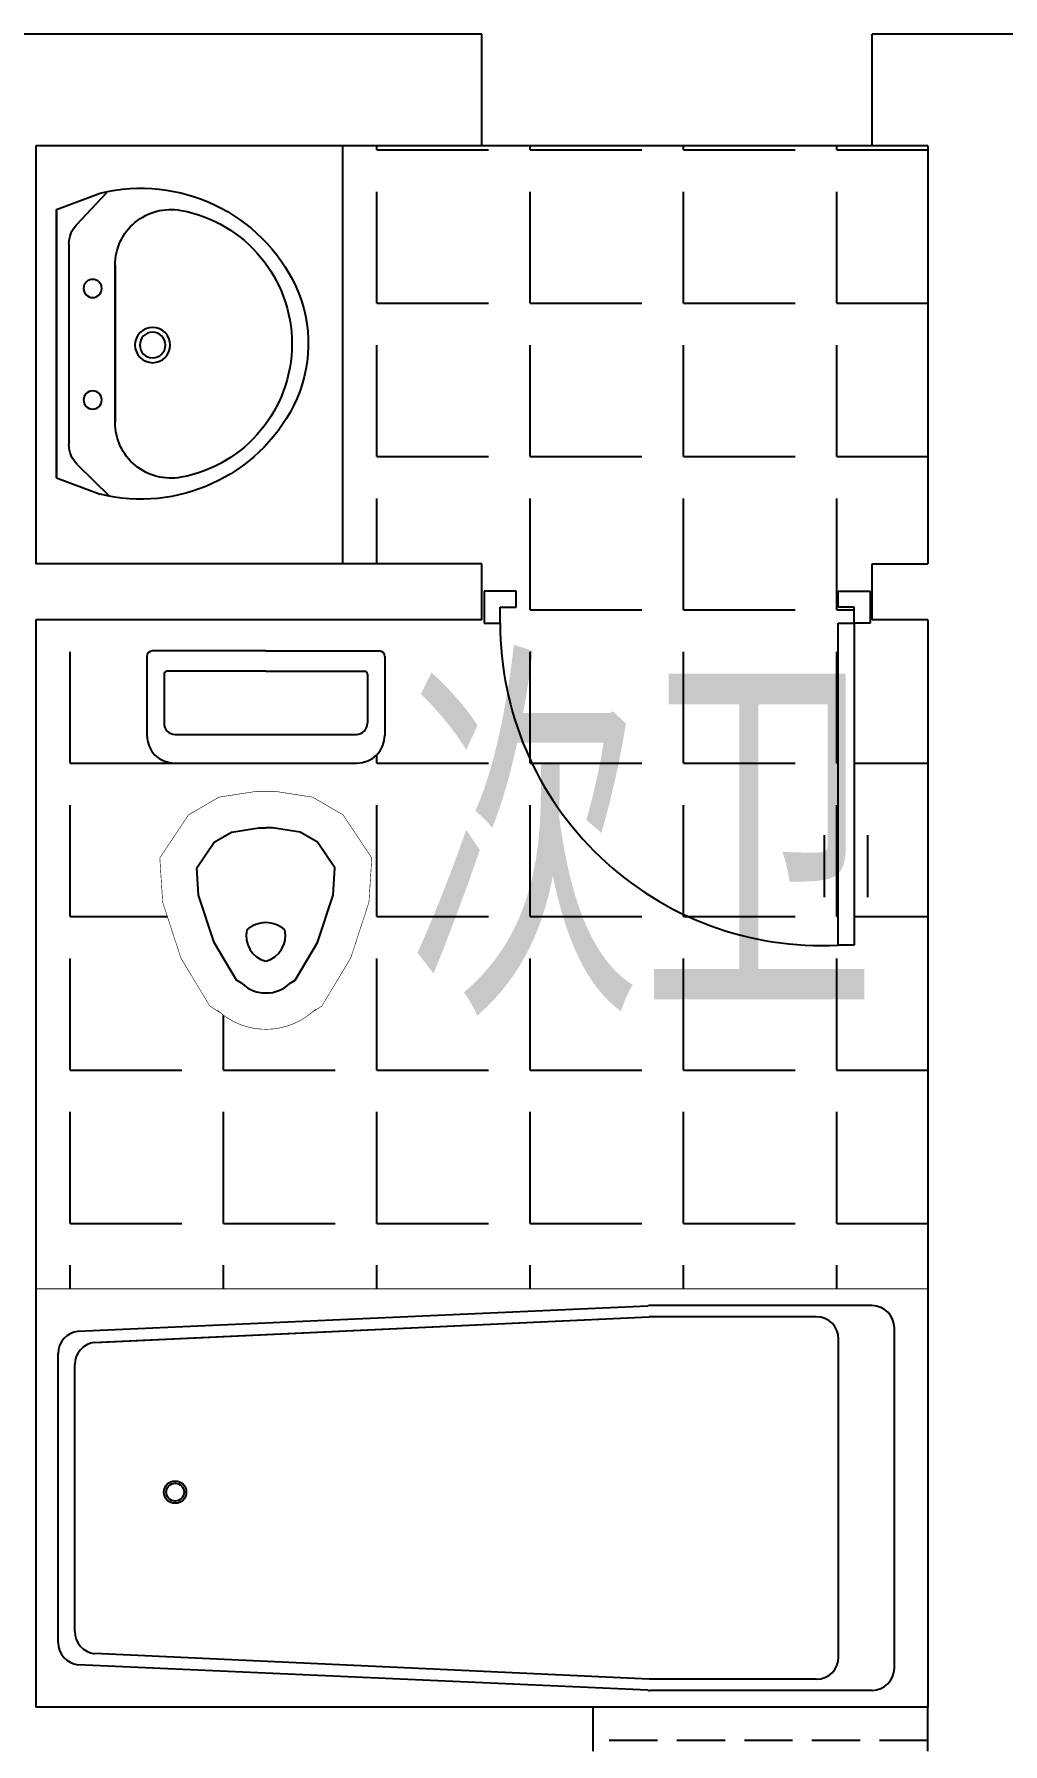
# Model space of a CAD drawing. Header units: millimetres. Extents: x 630 to 33459, y 325 to 36927.
# Drawn here: x 22842 to 24579, y 23430 to 26495 of the extents above; entities that cross this region are included whole.
import ezdxf
from ezdxf.enums import TextEntityAlignment as Align

# ---------------------------------------------------------------- set-up
doc = ezdxf.new("R2010")
doc.units = ezdxf.units.MM
doc.linetypes.add('DASH', pattern=[0.35, 0.25, -0.1])
for name, color, linetype in [('3', 7, 'Continuous'), ('JJ', 8, 'Continuous'), ('PUB_WINDW', 7, 'Continuous'), ('T', 7, 'Continuous'), ('TC', 8, 'Continuous'), ('WALL', 255, 'Continuous'), ('WINDOW', 2, 'Continuous')]:
    doc.layers.add(name, color=color, linetype=linetype)
doc.styles.add('DIM_FONT', font='SIMPLEX', dxfattribs={"width": 0.8})
doc.styles.add('HZ', font='txt', dxfattribs={"width": 0.7, "height": 5, "bigfont": 'hztxt'})
doc.styles.add('SIMPLEX', font='SIMPLEX.SHX')
doc.styles.get("Standard").update_dxf_attribs({"font": 'arial.ttf'})

# ---------------------------------------------------------------- blocks, each defined once
blk = doc.blocks.new('M_E7')
for p, q in [((-10, 111.7), (-151.3, 111.7)), ((0, -101.7), (0, 101.7)), ((-201.3, 61.7), (-201.3, -265.1)), ((-41.4, 80.8), (-129.8, 80.8)), ((-36.4, -101.7), (-36.4, 75.8)), ((-149.8, 60.8), (-149.8, -264.1)), ((-36.4, -101.7), (-36.4, -279.1)), ((0, -101.7), (0, -305.1)), ((-41.4, -284.1), (-129.8, -284.1)), ((-10, -315.1), (-151.3, -315.1))]:
    blk.add_line(p, q)
at = {"const_width": 1}
for points in [[(-651.5, -24.2), (-636.8, -1.2), (-550.4, 50.7), (-450.5, 83.3), (-371.3, 88.4), (-294, 36.9), (-262.2, -17.7), (-251.9, -84.3), (-251.9, -101.7)], [(-650.7, -180.4), (-636.8, -202.2), (-550.4, -254.1), (-450.5, -286.7), (-371.3, -291.8), (-294, -240.3), (-262.2, -185.7), (-251.9, -119.1), (-251.9, -101.7)]]:
    blk.add_lwpolyline(points, dxfattribs=at)
for points in [[(-596.6, -59.2), (-590.1, -49.1), (-523.1, -8.9), (-438.1, 18.9), (-389.1, 22), (-342.7, -8.9), (-324.7, -39.9), (-317, -89.3), (-317, -101.7)], [(-595.8, -145.3), (-590.1, -154.2), (-523.1, -194.5), (-438.1, -222.3), (-389.1, -225.4), (-342.7, -194.5), (-324.7, -163.5), (-317, -114), (-317, -101.7)]]:
    blk.add_lwpolyline(points)
blk.add_lwpolyline([(-644.2, -14.8, 0.39866), (-642.7, -190.6, 0.39866)], format="xyb", dxfattribs=at)
for centre, radius, start, end in [((-151.3, 61.7), 50, 90, 180), ((-10, 101.7), 10, 0, 90), ((-129.8, 60.8), 20, 90, 180), ((-41.4, 75.8), 5, 0, 90), ((-550.8, -101.9), 62.6, 137.0381, 223.979), ((-510.5, -114.3), 47.8, 77.2641, 164.6652), ((-541.2, -102.8), 54.1, 1.1332, 40.3816), ((-510.5, -89), 47.8, 195.3348, 282.7359), ((-541.2, -100.6), 54.1, 319.6184, 358.8668), ((-151.3, -265.1), 50, 180, 270), ((-129.8, -264.1), 20, 180, 270), ((-41.4, -279.1), 5, 270, 0), ((-10, -305.1), 10, 270, 0)]:
    blk.add_arc(centre, radius, start, end)
at = {"width": 0.8, "flags": 9}
for tag in ['XSIZE', 'YSIZE']:
    blk.add_attdef(tag, (0, 0), '', height=0.5, dxfattribs=at)
blk = doc.blocks.new('M_E6')
for p, q in [((240.4, 0), (-240.4, 0)), ((-237.5, 0), (239.3, 0)), ((240.4, 0), (269.8, -78.5)), ((-240.4, 0), (-269.8, -78.5)), ((-178.9, -22.5), (181, -22.5)), ((-213.1, -36.1), (-271.2, -90.6)), ((216.7, -37.5), (273.5, -95.2)), ((141.1, -105.2), (-140.8, -105.2)), ((-140.8, -105.2), (141.1, -105.2))]:
    blk.add_line(p, q)
for centre, radius in [((-99.1, -65), 16.3), ((100.9, -65), 16.3), ((2.4, -172.5), 31.6), ((2.4, -172.5), 23)]:
    blk.add_circle(centre, radius)
for centre, radius, start, end in [((-178.9, -72.5), 50, 90, 133.181), ((181, -72.5), 50, 44.5607, 90), ((28.4, -151.9), 307.1, 166.1751, 244.7296), ((-28.4, -151.9), 307.1, 297.0639, 13.8249), ((-140.8, -205.2), 100, 90, 190.5602), ((141.1, -205.2), 100, 349.4398, 90), ((0.2, -179), 243.4, 190.5602, 349.4398), ((-0.2, -201.5), 250.2, 245.8071, 296.4628), ((28.4, -151.9), 307.1, 266.589, 266.5936)]:
    blk.add_arc(centre, radius, start, end)
at = {"width": 0.8, "flags": 9}
for tag in ['XSIZE', 'YSIZE']:
    blk.add_attdef(tag, (0, 0), '', height=0.5, dxfattribs=at)
blk = doc.blocks.new('M_E10')
for p, q in [((-700, -30), (-302.2, -30)), ((-297.8, -30.2), (724.3, -76.1)), ((-600, -50), (-300, -50)), ((-300, -50), (694.6, -95.9)), ((-740, -70), (-740, -680)), ((-640, -90), (-640, -660)), ((760, -115.9), (760, -634.1)), ((730, -135.6), (730, -614.4)), ((694.6, -654.1), (-300, -700)), ((684.7, -654.2), (-300, -700)), ((724.3, -673.9), (-297.8, -719.8)), ((-600, -700), (-300, -700)), ((-700, -720), (-302.2, -720))]:
    blk.add_line(p, q)
at = {"const_width": 1.5}
for points in [[(-800, 0), (800, 0)], [(-800, -750), (-800, 0)], [(800, 0), (800, -750)], [(800, -750), (-800, -750)]]:
    blk.add_lwpolyline(points, dxfattribs=at)
for radius in [20, 16]:
    blk.add_circle((550, -385.5), radius)
for centre, start, end in [((-700, -70), 90, 180), ((-302.2, -70), 83.7966, 90), ((-600, -90), 90, 180), ((720, -115.9), 0, 83.7966), ((690, -135.6), 0, 83.3675), ((690, -614.4), 276.6325, 0), ((720, -634.1), 276.2034, 0), ((-600, -660), 180, 270), ((-700, -680), 180, 270), ((-302.2, -680), 270, 276.2034)]:
    blk.add_arc(centre, 40, start, end)
at = {"width": 0.8, "flags": 9}
for tag in ['XSIZE', 'YSIZE']:
    blk.add_attdef(tag, (0, 0), '', height=0.5, dxfattribs=at)
blk = doc.blocks.new('M_A23MCU')
for p, q in [((-0.4541, 0.0807), (-0.4541, 0.9053)), ((-0.4541, 0.9053), (-0.4129, 0.9053)), ((-0.4129, 0.9053), (-0.4129, 0.0807)), ((-0.489, 0.7822), (-0.489, 0.6235)), ((-0.378, 0.7822), (-0.378, 0.6235)), ((-0.4953, -0.0018), (-0.4953, 0.0807)), ((-0.4953, 0.0807), (-0.4541, 0.0807)), ((-0.4129, 0.0807), (-0.4541, 0.0807)), ((-0.4541, 0.0807), (-0.4541, 0.0395)), ((0.4529, 0.0807), (0.4529, 0.0395)), ((0.4941, 0.0807), (0.4529, 0.0807)), ((0.4941, -0.0018), (0.4941, 0.0807)), ((-0.4541, 0.0395), (-0.4129, 0.0395)), ((-0.4129, 0.0395), (-0.4129, -0.0018)), ((0.4117, 0.0395), (0.4117, -0.0018)), ((0.4529, 0.0395), (0.4117, 0.0395)), ((-0.4129, -0.0018), (-0.4953, -0.0018)), ((-0.4953, -0.0018), (-0.4953, -0.0018)), ((0.4117, -0.0018), (0.4941, -0.0018)), ((0.4941, -0.0018), (0.4941, -0.0018))]:
    blk.add_line(p, q)
blk.add_arc((-0.3716, 0.0817), 0.8246, 359.9283, 92.866)
blk = doc.blocks.new('_GCBLK')
at = {"linetype": 'DASH'}
for p, q in [((-0.5, -0.5), (-0.5, 0.5)), ((0.5, -0.5), (0.5, 0.5)), ((-0.5, 0.2), (0.5, 0.2)), ((-0.5, -0.2), (0.5, -0.2))]:
    blk.add_line(p, q, dxfattribs=at)
at = {"style": 'SIMPLEX', "flags": 9}
blk.add_attdef('A', text='', height=1, dxfattribs=at).set_placement((0, 1.5), align=Align.MIDDLE)
blk = doc.blocks.new('1T4F83聚福元')
at = {"layer": 'TC'}
h = blk.add_hatch(dxfattribs=at)
h.set_pattern_fill('ANGLE,_O', color=256, scale=1000)
h.set_pattern_definition([(0, (-16143.76, -19637.16), (0, 275), [200, -75]), (90, (-16143.76, -19637.16), (-275, 2e-14), [200, -75])])
h.paths.add_polyline_path([(8045.1, 13659.3), (7945.1, 13659.3), (7245.1, 13659.3), (6995.1, 13659.3), (6995.1, 12909.3), (7245.1, 12909.3), (7245.1, 12860.5), (7307, 12860.5), (7307, 12859.3), (7884.2, 12859.3), (7884.2, 12860.5), (7945.1, 12860.5), (7945.1, 12909.3), (8045.1, 12909.3)])
h.paths.add_polyline_path([(7307, 12859.3), (7307, 12831.7), (7278.1, 12831.7), (7278.1, 12801.4, 0.428571), (7884.2, 12225.6), (7884.2, 12802.8), (7913, 12802.8), (7913, 12831.7), (7884.2, 12831.7), (7884.2, 12859.3)])
h.paths.add_polyline_path([(7278.1, 12802.8), (7249.2, 12802.8), (7249.2, 12809.3), (6445.1, 12809.3), (6445.1, 11609.3), (8045.1, 11609.3), (8045.1, 12809.3), (7941.9, 12809.3), (7941.9, 12802.8), (7913, 12802.8), (7913, 12225.6), (7884.2, 12225.6, -0.429312)])
h.paths.add_polyline_path([(7010, 12203), (6958.1, 12116.5), (6940.8, 12105.5, -0.36575), (6776, 12104.5), (6757.1, 12116.5), (6705.3, 12203), (6672.6, 12302.8), (6667.6, 12382), (6719.1, 12459.3), (6773.7, 12491.1), (6840.2, 12501.5), (6857.6, 12501.5), (6875, 12501.5), (6941.6, 12491.1), (6996.2, 12459.3), (7047.7, 12382), (7042.7, 12302.8)], flags=16)
h.paths.add_polyline_path([(6950.4, 12230.2), (6910.2, 12163.2), (6901.3, 12157.5, -0.39866), (6815.2, 12156.7), (6805.1, 12163.2), (6764.9, 12230.2), (6737.1, 12315.2), (6733.9, 12364.2), (6764.9, 12410.6), (6795.8, 12428.6), (6845.3, 12436.3), (6857.6, 12436.3), (6870, 12436.3), (6919.5, 12428.6), (6950.4, 12410.6), (6981.3, 12364.2), (6978.2, 12315.2)], flags=0)
h.paths.add_polyline_path([(6857.6, 12196.7, -0.40099), (6823.6, 12253.4, -0.172948), (6857.6, 12266.3, -0.172948), (6891.7, 12253.4, -0.40099)], flags=0)
h.paths.add_polyline_path([(7021, 12552), (6694.3, 12552, -0.414214), (6644.3, 12602), (6644.3, 12743.3, -0.414214), (6654.3, 12753.3), (6857.6, 12753.3), (7061, 12753.3, -0.414214), (7071, 12743.3), (7071, 12602, -0.414214)], flags=16)
h.paths.add_polyline_path([(7020.1, 12603.5), (6695.2, 12603.5, -0.414214), (6675.2, 12623.5), (6675.2, 12711.9, -0.414214), (6680.2, 12716.9), (6857.6, 12716.9), (7035.1, 12716.9, -0.414214), (7040.1, 12711.9), (7040.1, 12623.5, -0.414214)], flags=0)
h.paths.add_polyline_path([(6991.8, 11952), (8059.1, 11952), (8059.1, 12852), (6991.8, 12852)], flags=9)
blk.add_line((7945.1, 12909.3), (8045.1, 12909.3))
at = {"layer": '3'}
for p, q in [((6995.1, 13659.3), (6995.1, 12909.3)), ((7945.1, 13659.3), (7245.1, 13659.3))]:
    blk.add_line(p, q, dxfattribs=at)
at = {"layer": 'WALL'}
for p, q in [((7245.1, 13859.3), (6245.1, 13859.3)), ((7245.1, 13659.3), (7245.1, 13859.3)), ((8645.1, 13859.3), (7945.1, 13859.3)), ((7945.1, 13659.3), (7945.1, 13859.3)), ((7245.1, 13659.3), (6445.1, 13659.3)), ((6445.1, 13659.3), (6445.1, 12909.3)), ((8045.1, 13659.3), (7945.1, 13659.3)), ((8045.1, 13659.3), (8045.1, 12909.3)), ((7245.1, 12909.3), (6445.1, 12909.3)), ((7245.1, 12809.3), (7245.1, 12909.3)), ((7945.1, 12809.3), (7945.1, 12909.3)), ((7245.1, 12809.3), (6445.1, 12809.3)), ((6445.1, 12809.3), (6445.1, 10859.3)), ((8045.1, 12809.3), (7945.1, 12809.3)), ((8045.1, 12809.3), (8045.1, 10859.3)), ((8045.1, 10859.3), (6445.1, 10859.3))]:
    blk.add_line(p, q, dxfattribs=at)
at = {"layer": '3', "xscale": -1, "rotation": 90}
blk.add_blockref('M_E6', (6482.1, 13304.2), dxfattribs=at)
at = {"layer": '3'}
for name, p, rotation in [('M_E7', (6756, 12753.3), 90), ('M_E10', (7245.1, 10859.3), 180)]:
    blk.add_blockref(name, p, dxfattribs=dict(at, rotation=rotation))
at = {"layer": 'WINDOW'}
for name, p, xscale, yscale, zscale in [('M_A23MCU', (7595.1, 12859.3), -700, -700, 700), ('_GCBLK', (7745.1, 10759.3), -600, 200.0000000001928, 600)]:
    blk.add_blockref(name, p, dxfattribs=dict(at, xscale=xscale, yscale=yscale, zscale=zscale))
at = {"layer": 'JJ', "oblique": -180, "text_generation_flag": 4, "width": 0.8, "flags": 9}
blk.add_attdef('XSIZE', (12307.9, 14297.8), '', height=0.441, rotation=90, dxfattribs=at)
at = {"layer": 'JJ', "style": 'DIM_FONT', "oblique": -180, "text_generation_flag": 4, "width": 0.8, "flags": 9}
for tag in ['XSIZE', 'YSIZE']:
    blk.add_attdef(tag, (12780.2, 14084.5), '', height=0.441, rotation=90, dxfattribs=at)
at = {"layer": 'T', "style": 'HZ', "width": 0.7}
blk.add_text('次卫', height=600, dxfattribs=at).set_placement((7112.1, 12102))

msp = doc.modelspace()

# ---------------------------------------------------------------- block references
at = {"layer": 'PUB_WINDW'}
msp.add_blockref('1T4F83聚福元', (16399.4, 12636.2), dxfattribs=at)

doc.saveas('drawing.dxf')
